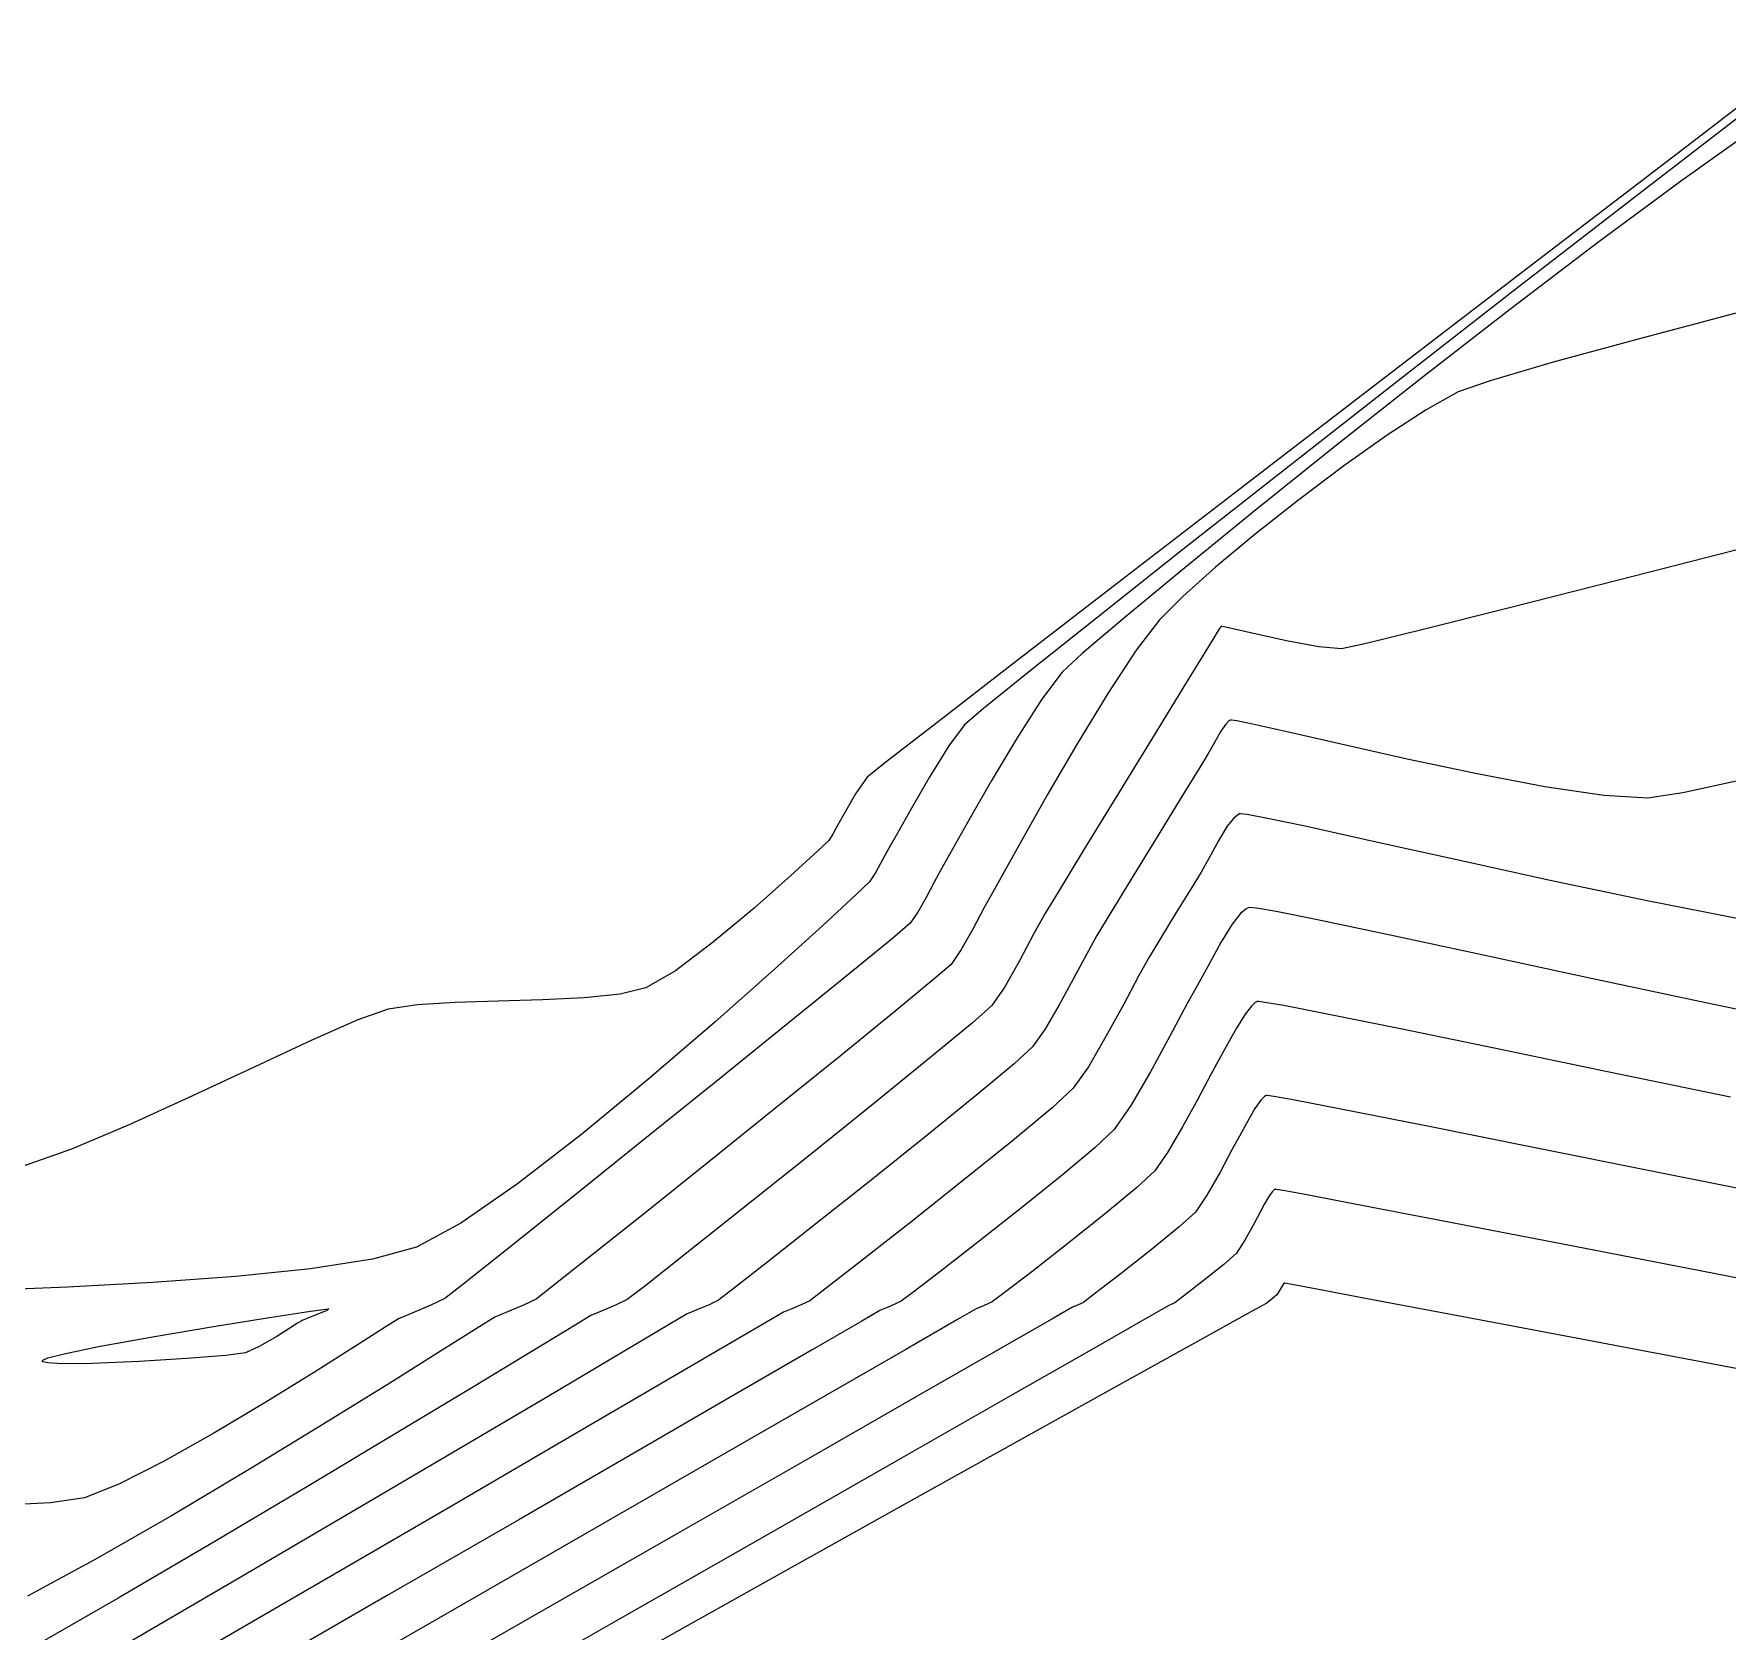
# Model space of a CAD drawing. Header units: metres. Extents: x 708868 to 711043, y 5411316 to 5413138.
# Drawn here: x 709954.29 to 709982.42, y 5411840.77 to 5411867.31 of the extents above; entities that cross this region are included whole.
import ezdxf

# ---------------------------------------------------------------- set-up
doc = ezdxf.new("R2010")
doc.units = ezdxf.units.M
for name, color, linetype in [('Rionegro 2010_Contours', 7, 'Continuous'), ('Rionegro 2014_Contours', 7, 'Continuous'), ('Rionegro 2018_Contours', 7, 'Continuous')]:
    doc.layers.add(name, color=color, linetype=linetype)

msp = doc.modelspace()

# ---------------------------------------------------------------- linework, layer by layer
at = {"layer": 'Rionegro 2010_Contours'}
for points in [[(709984.184, 5411867.312, 233), (709981.584, 5411865.32, 233), (709979.024, 5411863.357, 233), (709976.575, 5411861.478, 233), (709974.307, 5411859.734, 233), (709972.29, 5411858.182, 233), (709970.594, 5411856.875, 233), (709969.288, 5411855.866, 233), (709968.443, 5411855.21, 233), (709968.13, 5411854.961, 233), (709967.939, 5411854.683, 233), (709967.73, 5411854.325, 233), (709967.62, 5411854.128, 233), (709967.558, 5411854.016, 233), (709967.492, 5411853.907, 233), (709967.311, 5411853.736, 233), (709966.864, 5411853.326, 233), (709966.253, 5411852.786, 233), (709965.579, 5411852.223, 233), (709964.947, 5411851.745, 233), (709964.457, 5411851.459, 233), (709964.026, 5411851.354, 233), (709963.432, 5411851.293, 233), (709962.737, 5411851.26, 233), (709962.002, 5411851.24, 233), (709961.289, 5411851.218, 233), (709960.659, 5411851.179, 233), (709960.173, 5411851.106, 233), (709959.67, 5411850.926, 233), (709958.904, 5411850.588, 233), (709957.961, 5411850.149, 233), (709956.926, 5411849.664, 233), (709955.882, 5411849.19, 233), (709954.916, 5411848.782, 233), (709954.112, 5411848.497, 233)], [(709982.982, 5411866.213, 234), (709980.952, 5411864.652, 234), (709978.913, 5411863.073, 234), (709976.928, 5411861.528, 234), (709975.061, 5411860.067, 234), (709973.376, 5411858.742, 234), (709971.939, 5411857.605, 234), (709970.812, 5411856.707, 234), (709970.061, 5411856.099, 234), (709969.749, 5411855.833, 234), (709969.489, 5411855.479, 234), (709969.172, 5411854.971, 234), (709968.859, 5411854.434, 234), (709968.61, 5411853.992, 234), (709968.486, 5411853.768, 234), (709968.392, 5411853.596, 234), (709968.275, 5411853.383, 234), (709968.17, 5411853.222, 234), (709967.948, 5411853.01, 234), (709967.396, 5411852.498, 234), (709966.587, 5411851.765, 234), (709965.6, 5411850.889, 234), (709964.51, 5411849.951, 234), (709963.393, 5411849.028, 234), (709962.325, 5411848.201, 234), (709961.384, 5411847.549, 234), (709960.644, 5411847.15, 234), (709959.914, 5411846.951, 234), (709958.885, 5411846.79, 234), (709957.642, 5411846.662, 234), (709956.268, 5411846.563, 234), (709954.848, 5411846.487, 234), (709953.468, 5411846.429, 234)], [(709982.874, 5411862.752, 236), (709981.019, 5411862.261, 236), (709979.527, 5411861.854, 236), (709978.477, 5411861.548, 236), (709977.947, 5411861.363, 236), (709977.415, 5411861.066, 236), (709976.766, 5411860.643, 236), (709976.046, 5411860.132, 236), (709975.3, 5411859.571, 236), (709974.576, 5411858.997, 236), (709973.918, 5411858.448, 236), (709973.373, 5411857.962, 236), (709972.988, 5411857.577, 236), (709972.598, 5411857.069, 236), (709972.126, 5411856.349, 236), (709971.621, 5411855.517, 236), (709971.129, 5411854.671, 236), (709970.699, 5411853.912, 236), (709970.379, 5411853.338, 236), (709970.217, 5411853.049, 236), (709970.07, 5411852.783, 236), (709969.885, 5411852.437, 236), (709969.693, 5411852.097, 236), (709969.524, 5411851.85, 236), (709969.24, 5411851.602, 236), (709968.591, 5411851.066, 236), (709967.681, 5411850.325, 236), (709966.615, 5411849.465, 236), (709965.499, 5411848.568, 236), (709964.437, 5411847.718, 236), (709963.535, 5411846.999, 236), (709962.898, 5411846.495, 236), (709962.631, 5411846.289, 236), (709962.423, 5411846.189, 236), (709962.156, 5411846.079, 236), (709961.944, 5411845.986, 236), (709961.695, 5411845.831, 236), (709961.089, 5411845.449, 236), (709960.201, 5411844.891, 236), (709959.108, 5411844.213, 236), (709957.883, 5411843.466, 236), (709956.604, 5411842.704, 236), (709955.346, 5411841.981, 236), (709954.184, 5411841.35, 236)], [(709982.774, 5411858.79, 237), (709980.611, 5411858.236, 237), (709978.776, 5411857.77, 237), (709977.346, 5411857.41, 237), (709976.398, 5411857.178, 237), (709976.009, 5411857.095, 237), (709975.635, 5411857.129, 237), (709975.122, 5411857.222, 237), (709974.597, 5411857.335, 237), (709974.253, 5411857.414, 237), (709974.081, 5411857.454, 237), (709974.022, 5411857.466, 237), (709974.013, 5411857.467, 237), (709974.006, 5411857.461, 237), (709973.984, 5411857.432, 237), (709973.944, 5411857.368, 237), (709973.906, 5411857.304, 237), (709973.756, 5411857.059, 237), (709973.376, 5411856.439, 237), (709972.852, 5411855.585, 237), (709972.273, 5411854.64, 237), (709971.727, 5411853.748, 237), (709971.301, 5411853.05, 237), (709971.082, 5411852.69, 237), (709970.895, 5411852.351, 237), (709970.66, 5411851.91, 237), (709970.416, 5411851.479, 237), (709970.201, 5411851.164, 237), (709969.874, 5411850.874, 237), (709969.167, 5411850.289, 237), (709968.208, 5411849.511, 237), (709967.126, 5411848.641, 237), (709966.051, 5411847.782, 237), (709965.11, 5411847.034, 237), (709964.432, 5411846.5, 237), (709964.147, 5411846.28, 237), (709963.964, 5411846.192, 237), (709963.73, 5411846.095, 237), (709963.543, 5411846.013, 237), (709963.279, 5411845.855, 237), (709962.604, 5411845.446, 237), (709961.593, 5411844.833, 237), (709960.32, 5411844.066, 237), (709958.862, 5411843.193, 237), (709957.294, 5411842.262, 237), (709955.69, 5411841.321, 237), (709954.126, 5411840.42, 237)], [(709982.747, 5411854.935, 238), (709981.677, 5411854.703, 238), (709981.1, 5411854.614, 238), (709980.367, 5411854.658, 238), (709979.387, 5411854.802, 238), (709978.263, 5411855.015, 238), (709977.101, 5411855.261, 238), (709976.004, 5411855.507, 238), (709975.079, 5411855.72, 238), (709974.533, 5411855.843, 238), (709974.271, 5411855.896, 238), (709974.18, 5411855.909, 238), (709974.162, 5411855.908, 238), (709974.138, 5411855.894, 238), (709974.087, 5411855.843, 238), (709974.005, 5411855.724, 238), (709973.898, 5411855.534, 238), (709973.791, 5411855.342, 238), (709973.644, 5411855.103, 238), (709973.332, 5411854.596, 238), (709972.93, 5411853.942, 238), (709972.516, 5411853.264, 238), (709972.163, 5411852.686, 238), (709971.948, 5411852.33, 238), (709971.772, 5411852.015, 238), (709971.554, 5411851.604, 238), (709971.316, 5411851.166, 238), (709971.082, 5411850.768, 238), (709970.878, 5411850.479, 238), (709970.571, 5411850.199, 238), (709969.95, 5411849.681, 238), (709969.122, 5411849.009, 238), (709968.196, 5411848.266, 238), (709967.279, 5411847.537, 238), (709966.48, 5411846.906, 238), (709965.905, 5411846.456, 238), (709965.662, 5411846.271, 238), (709965.505, 5411846.195, 238), (709965.303, 5411846.112, 238), (709965.142, 5411846.041, 238), (709964.842, 5411845.864, 238), (709964.048, 5411845.394, 238), (709962.848, 5411844.683, 238), (709961.324, 5411843.782, 238), (709959.563, 5411842.745, 238), (709957.649, 5411841.623, 238), (709955.666, 5411840.468, 238)], [(709982.664, 5411852.596, 239), (709981.088, 5411852.906, 239), (709979.476, 5411853.246, 239), (709977.926, 5411853.585, 239), (709976.536, 5411853.894, 239), (709975.405, 5411854.144, 239), (709974.752, 5411854.282, 239), (709974.442, 5411854.339, 239), (709974.334, 5411854.351, 239), (709974.311, 5411854.349, 239), (709974.281, 5411854.332, 239), (709974.216, 5411854.276, 239), (709974.113, 5411854.144, 239), (709973.971, 5411853.915, 239), (709973.806, 5411853.612, 239), (709973.676, 5411853.38, 239), (709973.51, 5411853.113, 239), (709973.264, 5411852.712, 239), (709973.008, 5411852.293, 239), (709972.813, 5411851.97, 239), (709972.645, 5411851.663, 239), (709972.392, 5411851.188, 239), (709972.098, 5411850.649, 239), (709971.805, 5411850.149, 239), (709971.555, 5411849.793, 239), (709971.205, 5411849.469, 239), (709970.547, 5411848.92, 239), (709969.71, 5411848.245, 239), (709968.826, 5411847.543, 239), (709968.022, 5411846.913, 239), (709967.43, 5411846.453, 239), (709967.178, 5411846.262, 239), (709967.046, 5411846.198, 239), (709966.877, 5411846.128, 239), (709966.741, 5411846.069, 239), (709966.457, 5411845.903, 239), (709965.688, 5411845.454, 239), (709964.507, 5411844.763, 239), (709962.987, 5411843.875, 239), (709961.198, 5411842.832, 239), (709959.214, 5411841.678, 239), (709957.106, 5411840.454, 239)], [(709982.473, 5411849.645, 241), (709980.428, 5411850.066, 241), (709978.574, 5411850.45, 241), (709976.988, 5411850.777, 241), (709975.746, 5411851.029, 241), (709975.054, 5411851.164, 241), (709974.736, 5411851.219, 241), (709974.629, 5411851.233, 241), (709974.609, 5411851.232, 241), (709974.578, 5411851.215, 241), (709974.513, 5411851.157, 241), (709974.408, 5411851.024, 241), (709974.264, 5411850.792, 241), (709974.096, 5411850.485, 241), (709973.966, 5411850.25, 241), (709973.832, 5411850.008, 241), (709973.621, 5411849.611, 241), (709973.371, 5411849.152, 241), (709973.121, 5411848.725, 241), (709972.909, 5411848.421, 241), (709972.608, 5411848.14, 241), (709972.087, 5411847.708, 241), (709971.465, 5411847.212, 241), (709970.864, 5411846.743, 241), (709970.405, 5411846.391, 241), (709970.209, 5411846.243, 241), (709970.076, 5411846.182, 241), (709969.94, 5411846.124, 241), (709969.631, 5411845.947, 241), (709968.772, 5411845.452, 241), (709967.434, 5411844.681, 241), (709965.69, 5411843.677, 241), (709963.613, 5411842.482, 241), (709961.275, 5411841.138, 241), (709958.749, 5411839.686, 241)], [(709983.607, 5411847.925, 242), (709981.271, 5411848.392, 242), (709979.169, 5411848.814, 242), (709977.384, 5411849.171, 242), (709975.999, 5411849.445, 242), (709975.234, 5411849.593, 242), (709974.888, 5411849.656, 242), (709974.776, 5411849.672, 242), (709974.758, 5411849.673, 242), (709974.729, 5411849.656, 242), (709974.668, 5411849.594, 242), (709974.569, 5411849.453, 242), (709974.441, 5411849.226, 242), (709974.314, 5411848.996, 242), (709974.19, 5411848.768, 242), (709973.992, 5411848.399, 242), (709973.774, 5411848.013, 242), (709973.586, 5411847.735, 242), (709973.315, 5411847.488, 242), (709972.848, 5411847.107, 242), (709972.33, 5411846.699, 242), (709971.907, 5411846.373, 242), (709971.725, 5411846.234, 242), (709971.633, 5411846.192, 242), (709971.539, 5411846.152, 242), (709971.226, 5411845.973, 242), (709970.343, 5411845.467, 242), (709968.96, 5411844.674, 242), (709967.149, 5411843.635, 242), (709964.979, 5411842.392, 242), (709962.522, 5411840.985, 242), (709959.848, 5411839.454, 242)], [(709984.58, 5411846.249, 243), (709981.995, 5411846.75, 243), (709979.684, 5411847.199, 243), (709977.734, 5411847.577, 243), (709976.23, 5411847.868, 243), (709975.406, 5411848.025, 243), (709975.039, 5411848.093, 243), (709974.923, 5411848.112, 243), (709974.907, 5411848.114, 243), (709974.891, 5411848.105, 243), (709974.857, 5411848.071, 243), (709974.803, 5411847.993, 243), (709974.732, 5411847.869, 243), (709974.663, 5411847.742, 243), (709974.562, 5411847.555, 243), (709974.406, 5411847.269, 243), (709974.263, 5411847.05, 243), (709974.056, 5411846.865, 243), (709973.712, 5411846.589, 243), (709973.387, 5411846.337, 243), (709973.241, 5411846.225, 243), (709973.19, 5411846.202, 243), (709973.139, 5411846.18, 243), (709972.823, 5411846, 243), (709971.924, 5411845.486, 243), (709970.511, 5411844.679, 243), (709968.651, 5411843.617, 243), (709966.413, 5411842.339, 243), (709963.866, 5411840.885, 243), (709961.078, 5411839.293, 243)], [(709982.593, 5411845.129, 244), (709980.113, 5411845.598, 244), (709978.032, 5411845.992, 244), (709976.437, 5411846.294, 244), (709975.57, 5411846.458, 244), (709975.187, 5411846.53, 244), (709975.07, 5411846.552, 244), (709975.056, 5411846.555, 244), (709975.05, 5411846.548, 244), (709975.027, 5411846.513, 244), (709975.012, 5411846.488, 244), (709974.978, 5411846.429, 244), (709974.94, 5411846.364, 244), (709974.856, 5411846.294, 244), (709974.756, 5411846.216, 244), (709974.454, 5411846.048, 244), (709973.62, 5411845.585, 244), (709972.341, 5411844.876, 244), (709970.707, 5411843.967, 244), (709968.805, 5411842.908, 244), (709966.723, 5411841.746, 244), (709964.55, 5411840.529, 244)], [(709958.745, 5411845.93, 234), (709958.727, 5411845.92, 234), (709958.669, 5411845.886, 234), (709958.542, 5411845.805, 234), (709958.323, 5411845.668, 234), (709958.032, 5411845.498, 234), (709957.804, 5411845.394, 234), (709957.477, 5411845.352, 234), (709956.832, 5411845.3, 234), (709956.037, 5411845.251, 234), (709955.259, 5411845.219, 234), (709954.762, 5411845.215, 234), (709954.519, 5411845.229, 234), (709954.438, 5411845.248, 234), (709954.427, 5411845.261, 234), (709954.437, 5411845.274, 234), (709954.522, 5411845.31, 234), (709954.792, 5411845.38, 234), (709955.363, 5411845.498, 234), (709956.292, 5411845.668, 234), (709957.306, 5411845.84, 234), (709958.238, 5411845.99, 234), (709958.813, 5411846.078, 234), (709959.087, 5411846.116, 234), (709959.176, 5411846.126, 234), (709959.188, 5411846.126, 234), (709959.185, 5411846.12, 234), (709959.154, 5411846.101, 234), (709959.063, 5411846.06, 234), (709958.904, 5411845.997, 234), (709958.745, 5411845.93, 234)]]:
    msp.add_polyline3d(points, dxfattribs=at)
at = {"layer": 'Rionegro 2014_Contours'}
for points in [[(709984.184, 5411867.312, 233), (709981.584, 5411865.32, 233), (709979.024, 5411863.357, 233), (709976.575, 5411861.478, 233), (709974.307, 5411859.734, 233), (709972.29, 5411858.182, 233), (709970.594, 5411856.875, 233), (709969.288, 5411855.866, 233), (709968.443, 5411855.21, 233), (709968.13, 5411854.961, 233), (709967.939, 5411854.683, 233), (709967.73, 5411854.325, 233), (709967.62, 5411854.128, 233), (709967.558, 5411854.016, 233), (709967.492, 5411853.907, 233), (709967.311, 5411853.736, 233), (709966.864, 5411853.326, 233), (709966.253, 5411852.786, 233), (709965.579, 5411852.223, 233), (709964.947, 5411851.745, 233), (709964.457, 5411851.459, 233), (709964.026, 5411851.354, 233), (709963.432, 5411851.293, 233), (709962.737, 5411851.26, 233), (709962.002, 5411851.24, 233), (709961.289, 5411851.218, 233), (709960.659, 5411851.179, 233), (709960.173, 5411851.106, 233), (709959.67, 5411850.926, 233), (709958.904, 5411850.588, 233), (709957.961, 5411850.149, 233), (709956.926, 5411849.664, 233), (709955.882, 5411849.19, 233), (709954.916, 5411848.782, 233), (709954.112, 5411848.497, 233)], [(709982.982, 5411866.213, 234), (709980.952, 5411864.652, 234), (709978.913, 5411863.073, 234), (709976.928, 5411861.528, 234), (709975.061, 5411860.067, 234), (709973.376, 5411858.742, 234), (709971.939, 5411857.605, 234), (709970.812, 5411856.707, 234), (709970.061, 5411856.099, 234), (709969.749, 5411855.833, 234), (709969.489, 5411855.479, 234), (709969.172, 5411854.971, 234), (709968.859, 5411854.434, 234), (709968.61, 5411853.992, 234), (709968.486, 5411853.768, 234), (709968.392, 5411853.596, 234), (709968.275, 5411853.383, 234), (709968.17, 5411853.222, 234), (709967.948, 5411853.01, 234), (709967.396, 5411852.498, 234), (709966.587, 5411851.765, 234), (709965.6, 5411850.889, 234), (709964.51, 5411849.951, 234), (709963.393, 5411849.028, 234), (709962.325, 5411848.201, 234), (709961.384, 5411847.549, 234), (709960.644, 5411847.15, 234), (709959.914, 5411846.951, 234), (709958.885, 5411846.79, 234), (709957.642, 5411846.662, 234), (709956.268, 5411846.563, 234), (709954.848, 5411846.487, 234), (709953.468, 5411846.429, 234)], [(709982.87, 5411865.733, 235), (709981.639, 5411864.857, 235), (709980.263, 5411863.838, 235), (709978.803, 5411862.726, 235), (709977.319, 5411861.573, 235), (709975.874, 5411860.432, 235), (709974.528, 5411859.353, 235), (709973.344, 5411858.39, 235), (709972.381, 5411857.593, 235), (709971.702, 5411857.014, 235), (709971.368, 5411856.705, 235), (709971.031, 5411856.257, 235), (709970.62, 5411855.615, 235), (709970.191, 5411854.894, 235), (709969.799, 5411854.21, 235), (709969.501, 5411853.676, 235), (709969.351, 5411853.409, 235), (709969.244, 5411853.215, 235), (709969.11, 5411852.963, 235), (709968.97, 5411852.716, 235), (709968.847, 5411852.536, 235), (709968.549, 5411852.281, 235), (709967.831, 5411851.692, 235), (709966.814, 5411850.866, 235), (709965.616, 5411849.898, 235), (709964.357, 5411848.884, 235), (709963.158, 5411847.921, 235), (709962.138, 5411847.105, 235), (709961.417, 5411846.532, 235), (709961.115, 5411846.299, 235), (709960.882, 5411846.186, 235), (709960.583, 5411846.062, 235), (709960.344, 5411845.958, 235), (709960.123, 5411845.821, 235), (709959.634, 5411845.508, 235), (709958.949, 5411845.075, 235), (709958.14, 5411844.574, 235), (709957.281, 5411844.061, 235), (709956.444, 5411843.589, 235), (709955.702, 5411843.212, 235), (709955.128, 5411842.986, 235), (709954.564, 5411842.902, 235), (709953.669, 5411842.856, 235)], [(709982.874, 5411862.752, 236), (709981.019, 5411862.261, 236), (709979.527, 5411861.854, 236), (709978.477, 5411861.548, 236), (709977.947, 5411861.363, 236), (709977.415, 5411861.066, 236), (709976.766, 5411860.643, 236), (709976.046, 5411860.132, 236), (709975.3, 5411859.571, 236), (709974.576, 5411858.997, 236), (709973.918, 5411858.448, 236), (709973.373, 5411857.962, 236), (709972.988, 5411857.577, 236), (709972.598, 5411857.069, 236), (709972.126, 5411856.349, 236), (709971.621, 5411855.517, 236), (709971.129, 5411854.671, 236), (709970.699, 5411853.912, 236), (709970.379, 5411853.338, 236), (709970.217, 5411853.049, 236), (709970.07, 5411852.783, 236), (709969.885, 5411852.437, 236), (709969.693, 5411852.097, 236), (709969.524, 5411851.85, 236), (709969.24, 5411851.602, 236), (709968.591, 5411851.066, 236), (709967.681, 5411850.325, 236), (709966.615, 5411849.465, 236), (709965.499, 5411848.568, 236), (709964.437, 5411847.718, 236), (709963.535, 5411846.999, 236), (709962.898, 5411846.495, 236), (709962.631, 5411846.289, 236), (709962.423, 5411846.189, 236), (709962.156, 5411846.079, 236), (709961.944, 5411845.986, 236), (709961.695, 5411845.831, 236), (709961.089, 5411845.449, 236), (709960.201, 5411844.891, 236), (709959.108, 5411844.213, 236), (709957.883, 5411843.466, 236), (709956.604, 5411842.704, 236), (709955.346, 5411841.981, 236), (709954.184, 5411841.35, 236)], [(709982.774, 5411858.79, 237), (709980.611, 5411858.236, 237), (709978.776, 5411857.77, 237), (709977.346, 5411857.41, 237), (709976.398, 5411857.178, 237), (709976.009, 5411857.095, 237), (709975.635, 5411857.129, 237), (709975.122, 5411857.222, 237), (709974.597, 5411857.335, 237), (709974.253, 5411857.414, 237), (709974.081, 5411857.454, 237), (709974.022, 5411857.466, 237), (709974.013, 5411857.467, 237), (709974.006, 5411857.461, 237), (709973.984, 5411857.432, 237), (709973.944, 5411857.368, 237), (709973.906, 5411857.304, 237), (709973.756, 5411857.059, 237), (709973.376, 5411856.439, 237), (709972.852, 5411855.585, 237), (709972.273, 5411854.64, 237), (709971.727, 5411853.748, 237), (709971.301, 5411853.05, 237), (709971.082, 5411852.69, 237), (709970.895, 5411852.351, 237), (709970.66, 5411851.91, 237), (709970.416, 5411851.479, 237), (709970.201, 5411851.164, 237), (709969.874, 5411850.874, 237), (709969.167, 5411850.289, 237), (709968.208, 5411849.511, 237), (709967.126, 5411848.641, 237), (709966.051, 5411847.782, 237), (709965.11, 5411847.034, 237), (709964.432, 5411846.5, 237), (709964.147, 5411846.28, 237), (709963.964, 5411846.192, 237), (709963.73, 5411846.095, 237), (709963.543, 5411846.013, 237), (709963.279, 5411845.855, 237), (709962.604, 5411845.446, 237), (709961.593, 5411844.833, 237), (709960.32, 5411844.066, 237), (709958.862, 5411843.193, 237), (709957.294, 5411842.262, 237), (709955.69, 5411841.321, 237), (709954.126, 5411840.42, 237)], [(709982.747, 5411854.935, 238), (709981.677, 5411854.703, 238), (709981.1, 5411854.614, 238), (709980.367, 5411854.658, 238), (709979.387, 5411854.802, 238), (709978.263, 5411855.015, 238), (709977.101, 5411855.261, 238), (709976.004, 5411855.507, 238), (709975.079, 5411855.72, 238), (709974.533, 5411855.843, 238), (709974.271, 5411855.896, 238), (709974.18, 5411855.909, 238), (709974.162, 5411855.908, 238), (709974.138, 5411855.894, 238), (709974.087, 5411855.843, 238), (709974.005, 5411855.724, 238), (709973.898, 5411855.534, 238), (709973.791, 5411855.342, 238), (709973.644, 5411855.103, 238), (709973.332, 5411854.596, 238), (709972.93, 5411853.942, 238), (709972.516, 5411853.264, 238), (709972.163, 5411852.686, 238), (709971.948, 5411852.33, 238), (709971.772, 5411852.015, 238), (709971.554, 5411851.604, 238), (709971.316, 5411851.166, 238), (709971.082, 5411850.768, 238), (709970.878, 5411850.479, 238), (709970.571, 5411850.199, 238), (709969.95, 5411849.681, 238), (709969.122, 5411849.009, 238), (709968.196, 5411848.266, 238), (709967.279, 5411847.537, 238), (709966.48, 5411846.906, 238), (709965.905, 5411846.456, 238), (709965.662, 5411846.271, 238), (709965.505, 5411846.195, 238), (709965.303, 5411846.112, 238), (709965.142, 5411846.041, 238), (709964.842, 5411845.864, 238), (709964.048, 5411845.394, 238), (709962.848, 5411844.683, 238), (709961.324, 5411843.782, 238), (709959.563, 5411842.745, 238), (709957.649, 5411841.623, 238), (709955.666, 5411840.468, 238)], [(709982.664, 5411852.596, 239), (709981.088, 5411852.906, 239), (709979.476, 5411853.246, 239), (709977.926, 5411853.585, 239), (709976.536, 5411853.894, 239), (709975.405, 5411854.144, 239), (709974.752, 5411854.282, 239), (709974.442, 5411854.339, 239), (709974.334, 5411854.351, 239), (709974.311, 5411854.349, 239), (709974.281, 5411854.332, 239), (709974.216, 5411854.276, 239), (709974.113, 5411854.144, 239), (709973.971, 5411853.915, 239), (709973.806, 5411853.612, 239), (709973.676, 5411853.38, 239), (709973.51, 5411853.113, 239), (709973.264, 5411852.712, 239), (709973.008, 5411852.293, 239), (709972.813, 5411851.97, 239), (709972.645, 5411851.663, 239), (709972.392, 5411851.188, 239), (709972.098, 5411850.649, 239), (709971.805, 5411850.149, 239), (709971.555, 5411849.793, 239), (709971.205, 5411849.469, 239), (709970.547, 5411848.92, 239), (709969.71, 5411848.245, 239), (709968.826, 5411847.543, 239), (709968.022, 5411846.913, 239), (709967.43, 5411846.453, 239), (709967.178, 5411846.262, 239), (709967.046, 5411846.198, 239), (709966.877, 5411846.128, 239), (709966.741, 5411846.069, 239), (709966.457, 5411845.903, 239), (709965.688, 5411845.454, 239), (709964.507, 5411844.763, 239), (709962.987, 5411843.875, 239), (709961.198, 5411842.832, 239), (709959.214, 5411841.678, 239), (709957.106, 5411840.454, 239)], [(709983.888, 5411850.83, 240), (709981.959, 5411851.231, 240), (709980.081, 5411851.631, 240), (709978.339, 5411852.007, 240), (709976.82, 5411852.335, 240), (709975.61, 5411852.591, 240), (709974.922, 5411852.727, 240), (709974.598, 5411852.782, 240), (709974.484, 5411852.793, 240), (709974.46, 5411852.79, 240), (709974.42, 5411852.768, 240), (709974.334, 5411852.693, 240), (709974.196, 5411852.518, 240), (709974.007, 5411852.214, 240), (709973.787, 5411851.812, 240), (709973.617, 5411851.504, 240), (709973.442, 5411851.187, 240), (709973.165, 5411850.667, 240), (709972.837, 5411850.065, 240), (709972.509, 5411849.505, 240), (709972.232, 5411849.107, 240), (709971.916, 5411848.807, 240), (709971.371, 5411848.348, 240), (709970.697, 5411847.805, 240), (709969.993, 5411847.25, 240), (709969.358, 5411846.757, 240), (709968.892, 5411846.4, 240), (709968.694, 5411846.253, 240), (709968.519, 5411846.172, 240), (709968.341, 5411846.097, 240), (709968.041, 5411845.923, 240), (709967.218, 5411845.446, 240), (709965.945, 5411844.709, 240), (709964.296, 5411843.753, 240), (709962.343, 5411842.623, 240), (709960.16, 5411841.361, 240), (709957.819, 5411840.011, 240)], [(709982.473, 5411849.645, 241), (709980.428, 5411850.066, 241), (709978.574, 5411850.45, 241), (709976.988, 5411850.777, 241), (709975.746, 5411851.029, 241), (709975.054, 5411851.164, 241), (709974.736, 5411851.219, 241), (709974.629, 5411851.233, 241), (709974.609, 5411851.232, 241), (709974.578, 5411851.215, 241), (709974.513, 5411851.157, 241), (709974.408, 5411851.024, 241), (709974.264, 5411850.792, 241), (709974.096, 5411850.485, 241), (709973.966, 5411850.25, 241), (709973.832, 5411850.008, 241), (709973.621, 5411849.611, 241), (709973.371, 5411849.152, 241), (709973.121, 5411848.725, 241), (709972.909, 5411848.421, 241), (709972.608, 5411848.14, 241), (709972.087, 5411847.708, 241), (709971.465, 5411847.212, 241), (709970.864, 5411846.743, 241), (709970.405, 5411846.391, 241), (709970.209, 5411846.243, 241), (709970.076, 5411846.182, 241), (709969.94, 5411846.124, 241), (709969.631, 5411845.947, 241), (709968.772, 5411845.452, 241), (709967.434, 5411844.681, 241), (709965.69, 5411843.677, 241), (709963.613, 5411842.482, 241), (709961.275, 5411841.138, 241), (709958.749, 5411839.686, 241)], [(709983.607, 5411847.925, 242), (709981.271, 5411848.392, 242), (709979.169, 5411848.814, 242), (709977.384, 5411849.171, 242), (709975.999, 5411849.445, 242), (709975.234, 5411849.593, 242), (709974.888, 5411849.656, 242), (709974.776, 5411849.672, 242), (709974.758, 5411849.673, 242), (709974.729, 5411849.656, 242), (709974.668, 5411849.594, 242), (709974.569, 5411849.453, 242), (709974.441, 5411849.226, 242), (709974.314, 5411848.996, 242), (709974.19, 5411848.768, 242), (709973.992, 5411848.399, 242), (709973.774, 5411848.013, 242), (709973.586, 5411847.735, 242), (709973.315, 5411847.488, 242), (709972.848, 5411847.107, 242), (709972.33, 5411846.699, 242), (709971.907, 5411846.373, 242), (709971.725, 5411846.234, 242), (709971.633, 5411846.192, 242), (709971.539, 5411846.152, 242), (709971.226, 5411845.973, 242), (709970.343, 5411845.467, 242), (709968.96, 5411844.674, 242), (709967.149, 5411843.635, 242), (709964.979, 5411842.392, 242), (709962.522, 5411840.985, 242), (709959.848, 5411839.454, 242)], [(709984.58, 5411846.249, 243), (709981.995, 5411846.75, 243), (709979.684, 5411847.199, 243), (709977.734, 5411847.577, 243), (709976.23, 5411847.868, 243), (709975.406, 5411848.025, 243), (709975.039, 5411848.093, 243), (709974.923, 5411848.112, 243), (709974.907, 5411848.114, 243), (709974.891, 5411848.105, 243), (709974.857, 5411848.071, 243), (709974.803, 5411847.993, 243), (709974.732, 5411847.869, 243), (709974.663, 5411847.742, 243), (709974.562, 5411847.555, 243), (709974.406, 5411847.269, 243), (709974.263, 5411847.05, 243), (709974.056, 5411846.865, 243), (709973.712, 5411846.589, 243), (709973.387, 5411846.337, 243), (709973.241, 5411846.225, 243), (709973.19, 5411846.202, 243), (709973.139, 5411846.18, 243), (709972.823, 5411846, 243), (709971.924, 5411845.486, 243), (709970.511, 5411844.679, 243), (709968.651, 5411843.617, 243), (709966.413, 5411842.339, 243), (709963.866, 5411840.885, 243), (709961.078, 5411839.293, 243)], [(709982.593, 5411845.129, 244), (709980.113, 5411845.598, 244), (709978.032, 5411845.992, 244), (709976.437, 5411846.294, 244), (709975.57, 5411846.458, 244), (709975.187, 5411846.53, 244), (709975.07, 5411846.552, 244), (709975.056, 5411846.555, 244), (709975.05, 5411846.548, 244), (709975.027, 5411846.513, 244), (709975.012, 5411846.488, 244), (709974.978, 5411846.429, 244), (709974.94, 5411846.364, 244), (709974.856, 5411846.294, 244), (709974.756, 5411846.216, 244), (709974.454, 5411846.048, 244), (709973.62, 5411845.585, 244), (709972.341, 5411844.876, 244), (709970.707, 5411843.967, 244), (709968.805, 5411842.908, 244), (709966.723, 5411841.746, 244), (709964.55, 5411840.529, 244)], [(709958.745, 5411845.93, 234), (709958.727, 5411845.92, 234), (709958.669, 5411845.886, 234), (709958.542, 5411845.805, 234), (709958.323, 5411845.668, 234), (709958.032, 5411845.498, 234), (709957.804, 5411845.394, 234), (709957.477, 5411845.352, 234), (709956.832, 5411845.3, 234), (709956.037, 5411845.251, 234), (709955.259, 5411845.219, 234), (709954.762, 5411845.215, 234), (709954.519, 5411845.229, 234), (709954.438, 5411845.248, 234), (709954.427, 5411845.261, 234), (709954.437, 5411845.274, 234), (709954.522, 5411845.31, 234), (709954.792, 5411845.38, 234), (709955.363, 5411845.498, 234), (709956.292, 5411845.668, 234), (709957.306, 5411845.84, 234), (709958.238, 5411845.99, 234), (709958.813, 5411846.078, 234), (709959.087, 5411846.116, 234), (709959.176, 5411846.126, 234), (709959.188, 5411846.126, 234), (709959.185, 5411846.12, 234), (709959.154, 5411846.101, 234), (709959.063, 5411846.06, 234), (709958.904, 5411845.997, 234), (709958.745, 5411845.93, 234)]]:
    msp.add_polyline3d(points, dxfattribs=at)
at = {"layer": 'Rionegro 2018_Contours'}
for points in [[(709984.184, 5411867.312, 233), (709981.584, 5411865.32, 233), (709979.024, 5411863.357, 233), (709976.575, 5411861.478, 233), (709974.307, 5411859.734, 233), (709972.29, 5411858.182, 233), (709970.594, 5411856.875, 233), (709969.288, 5411855.866, 233), (709968.443, 5411855.21, 233), (709968.13, 5411854.961, 233), (709967.939, 5411854.683, 233), (709967.73, 5411854.325, 233), (709967.62, 5411854.128, 233), (709967.558, 5411854.016, 233), (709967.492, 5411853.907, 233), (709967.311, 5411853.736, 233), (709966.864, 5411853.326, 233), (709966.253, 5411852.786, 233), (709965.579, 5411852.223, 233), (709964.947, 5411851.745, 233), (709964.457, 5411851.459, 233), (709964.026, 5411851.354, 233), (709963.432, 5411851.293, 233), (709962.737, 5411851.26, 233), (709962.002, 5411851.24, 233), (709961.289, 5411851.218, 233), (709960.659, 5411851.179, 233), (709960.173, 5411851.106, 233), (709959.67, 5411850.926, 233), (709958.904, 5411850.588, 233), (709957.961, 5411850.149, 233), (709956.926, 5411849.664, 233), (709955.882, 5411849.19, 233), (709954.916, 5411848.782, 233), (709954.112, 5411848.497, 233)], [(709982.982, 5411866.213, 234), (709980.952, 5411864.652, 234), (709978.913, 5411863.073, 234), (709976.928, 5411861.528, 234), (709975.061, 5411860.067, 234), (709973.376, 5411858.742, 234), (709971.939, 5411857.605, 234), (709970.812, 5411856.707, 234), (709970.061, 5411856.099, 234), (709969.749, 5411855.833, 234), (709969.489, 5411855.479, 234), (709969.172, 5411854.971, 234), (709968.859, 5411854.434, 234), (709968.61, 5411853.992, 234), (709968.486, 5411853.768, 234), (709968.392, 5411853.596, 234), (709968.275, 5411853.383, 234), (709968.17, 5411853.222, 234), (709967.948, 5411853.01, 234), (709967.396, 5411852.498, 234), (709966.587, 5411851.765, 234), (709965.6, 5411850.889, 234), (709964.51, 5411849.951, 234), (709963.393, 5411849.028, 234), (709962.325, 5411848.201, 234), (709961.384, 5411847.549, 234), (709960.644, 5411847.15, 234), (709959.914, 5411846.951, 234), (709958.885, 5411846.79, 234), (709957.642, 5411846.662, 234), (709956.268, 5411846.563, 234), (709954.848, 5411846.487, 234), (709953.468, 5411846.429, 234)], [(709982.87, 5411865.733, 235), (709981.639, 5411864.857, 235), (709980.263, 5411863.838, 235), (709978.803, 5411862.726, 235), (709977.319, 5411861.573, 235), (709975.874, 5411860.432, 235), (709974.528, 5411859.353, 235), (709973.344, 5411858.39, 235), (709972.381, 5411857.593, 235), (709971.702, 5411857.014, 235), (709971.368, 5411856.705, 235), (709971.031, 5411856.257, 235), (709970.62, 5411855.615, 235), (709970.191, 5411854.894, 235), (709969.799, 5411854.21, 235), (709969.501, 5411853.676, 235), (709969.351, 5411853.409, 235), (709969.244, 5411853.215, 235), (709969.11, 5411852.963, 235), (709968.97, 5411852.716, 235), (709968.847, 5411852.536, 235), (709968.549, 5411852.281, 235), (709967.831, 5411851.692, 235), (709966.814, 5411850.866, 235), (709965.616, 5411849.898, 235), (709964.357, 5411848.884, 235), (709963.158, 5411847.921, 235), (709962.138, 5411847.105, 235), (709961.417, 5411846.532, 235), (709961.115, 5411846.299, 235), (709960.882, 5411846.186, 235), (709960.583, 5411846.062, 235), (709960.344, 5411845.958, 235), (709960.123, 5411845.821, 235), (709959.634, 5411845.508, 235), (709958.949, 5411845.075, 235), (709958.14, 5411844.574, 235), (709957.281, 5411844.061, 235), (709956.444, 5411843.589, 235), (709955.702, 5411843.212, 235), (709955.128, 5411842.986, 235), (709954.564, 5411842.902, 235), (709953.669, 5411842.856, 235)], [(709982.874, 5411862.752, 236), (709981.019, 5411862.261, 236), (709979.527, 5411861.854, 236), (709978.477, 5411861.548, 236), (709977.947, 5411861.363, 236), (709977.415, 5411861.066, 236), (709976.766, 5411860.643, 236), (709976.046, 5411860.132, 236), (709975.3, 5411859.571, 236), (709974.576, 5411858.997, 236), (709973.918, 5411858.448, 236), (709973.373, 5411857.962, 236), (709972.988, 5411857.577, 236), (709972.598, 5411857.069, 236), (709972.126, 5411856.349, 236), (709971.621, 5411855.517, 236), (709971.129, 5411854.671, 236), (709970.699, 5411853.912, 236), (709970.379, 5411853.338, 236), (709970.217, 5411853.049, 236), (709970.07, 5411852.783, 236), (709969.885, 5411852.437, 236), (709969.693, 5411852.097, 236), (709969.524, 5411851.85, 236), (709969.24, 5411851.602, 236), (709968.591, 5411851.066, 236), (709967.681, 5411850.325, 236), (709966.615, 5411849.465, 236), (709965.499, 5411848.568, 236), (709964.437, 5411847.718, 236), (709963.535, 5411846.999, 236), (709962.898, 5411846.495, 236), (709962.631, 5411846.289, 236), (709962.423, 5411846.189, 236), (709962.156, 5411846.079, 236), (709961.944, 5411845.986, 236), (709961.695, 5411845.831, 236), (709961.089, 5411845.449, 236), (709960.201, 5411844.891, 236), (709959.108, 5411844.213, 236), (709957.883, 5411843.466, 236), (709956.604, 5411842.704, 236), (709955.346, 5411841.981, 236), (709954.184, 5411841.35, 236)], [(709982.774, 5411858.79, 237), (709980.611, 5411858.236, 237), (709978.776, 5411857.77, 237), (709977.346, 5411857.41, 237), (709976.398, 5411857.178, 237), (709976.009, 5411857.095, 237), (709975.635, 5411857.129, 237), (709975.122, 5411857.222, 237), (709974.597, 5411857.335, 237), (709974.253, 5411857.414, 237), (709974.081, 5411857.454, 237), (709974.022, 5411857.466, 237), (709974.013, 5411857.467, 237), (709974.006, 5411857.461, 237), (709973.984, 5411857.432, 237), (709973.944, 5411857.368, 237), (709973.906, 5411857.304, 237), (709973.756, 5411857.059, 237), (709973.376, 5411856.439, 237), (709972.852, 5411855.585, 237), (709972.273, 5411854.64, 237), (709971.727, 5411853.748, 237), (709971.301, 5411853.05, 237), (709971.082, 5411852.69, 237), (709970.895, 5411852.351, 237), (709970.66, 5411851.91, 237), (709970.416, 5411851.479, 237), (709970.201, 5411851.164, 237), (709969.874, 5411850.874, 237), (709969.167, 5411850.289, 237), (709968.208, 5411849.511, 237), (709967.126, 5411848.641, 237), (709966.051, 5411847.782, 237), (709965.11, 5411847.034, 237), (709964.432, 5411846.5, 237), (709964.147, 5411846.28, 237), (709963.964, 5411846.192, 237), (709963.73, 5411846.095, 237), (709963.543, 5411846.013, 237), (709963.279, 5411845.855, 237), (709962.604, 5411845.446, 237), (709961.593, 5411844.833, 237), (709960.32, 5411844.066, 237), (709958.862, 5411843.193, 237), (709957.294, 5411842.262, 237), (709955.69, 5411841.321, 237), (709954.126, 5411840.42, 237)], [(709982.747, 5411854.935, 238), (709981.677, 5411854.703, 238), (709981.1, 5411854.614, 238), (709980.367, 5411854.658, 238), (709979.387, 5411854.802, 238), (709978.263, 5411855.015, 238), (709977.101, 5411855.261, 238), (709976.004, 5411855.507, 238), (709975.079, 5411855.72, 238), (709974.533, 5411855.843, 238), (709974.271, 5411855.896, 238), (709974.18, 5411855.909, 238), (709974.162, 5411855.908, 238), (709974.138, 5411855.894, 238), (709974.087, 5411855.843, 238), (709974.005, 5411855.724, 238), (709973.898, 5411855.534, 238), (709973.791, 5411855.342, 238), (709973.644, 5411855.103, 238), (709973.332, 5411854.596, 238), (709972.93, 5411853.942, 238), (709972.516, 5411853.264, 238), (709972.163, 5411852.686, 238), (709971.948, 5411852.33, 238), (709971.772, 5411852.015, 238), (709971.554, 5411851.604, 238), (709971.316, 5411851.166, 238), (709971.082, 5411850.768, 238), (709970.878, 5411850.479, 238), (709970.571, 5411850.199, 238), (709969.95, 5411849.681, 238), (709969.122, 5411849.009, 238), (709968.196, 5411848.266, 238), (709967.279, 5411847.537, 238), (709966.48, 5411846.906, 238), (709965.905, 5411846.456, 238), (709965.662, 5411846.271, 238), (709965.505, 5411846.195, 238), (709965.303, 5411846.112, 238), (709965.142, 5411846.041, 238), (709964.842, 5411845.864, 238), (709964.048, 5411845.394, 238), (709962.848, 5411844.683, 238), (709961.324, 5411843.782, 238), (709959.563, 5411842.745, 238), (709957.649, 5411841.623, 238), (709955.666, 5411840.468, 238)], [(709982.664, 5411852.596, 239), (709981.088, 5411852.906, 239), (709979.476, 5411853.246, 239), (709977.926, 5411853.585, 239), (709976.536, 5411853.894, 239), (709975.405, 5411854.144, 239), (709974.752, 5411854.282, 239), (709974.442, 5411854.339, 239), (709974.334, 5411854.351, 239), (709974.311, 5411854.349, 239), (709974.281, 5411854.332, 239), (709974.216, 5411854.276, 239), (709974.113, 5411854.144, 239), (709973.971, 5411853.915, 239), (709973.806, 5411853.612, 239), (709973.676, 5411853.38, 239), (709973.51, 5411853.113, 239), (709973.264, 5411852.712, 239), (709973.008, 5411852.293, 239), (709972.813, 5411851.97, 239), (709972.645, 5411851.663, 239), (709972.392, 5411851.188, 239), (709972.098, 5411850.649, 239), (709971.805, 5411850.149, 239), (709971.555, 5411849.793, 239), (709971.205, 5411849.469, 239), (709970.547, 5411848.92, 239), (709969.71, 5411848.245, 239), (709968.826, 5411847.543, 239), (709968.022, 5411846.913, 239), (709967.43, 5411846.453, 239), (709967.178, 5411846.262, 239), (709967.046, 5411846.198, 239), (709966.877, 5411846.128, 239), (709966.741, 5411846.069, 239), (709966.457, 5411845.903, 239), (709965.688, 5411845.454, 239), (709964.507, 5411844.763, 239), (709962.987, 5411843.875, 239), (709961.198, 5411842.832, 239), (709959.214, 5411841.678, 239), (709957.106, 5411840.454, 239)], [(709983.888, 5411850.83, 240), (709981.959, 5411851.231, 240), (709980.081, 5411851.631, 240), (709978.339, 5411852.007, 240), (709976.82, 5411852.335, 240), (709975.61, 5411852.591, 240), (709974.922, 5411852.727, 240), (709974.598, 5411852.782, 240), (709974.484, 5411852.793, 240), (709974.46, 5411852.79, 240), (709974.42, 5411852.768, 240), (709974.334, 5411852.693, 240), (709974.196, 5411852.518, 240), (709974.007, 5411852.214, 240), (709973.787, 5411851.812, 240), (709973.617, 5411851.504, 240), (709973.442, 5411851.187, 240), (709973.165, 5411850.667, 240), (709972.837, 5411850.065, 240), (709972.509, 5411849.505, 240), (709972.232, 5411849.107, 240), (709971.916, 5411848.807, 240), (709971.371, 5411848.348, 240), (709970.697, 5411847.805, 240), (709969.993, 5411847.25, 240), (709969.358, 5411846.757, 240), (709968.892, 5411846.4, 240), (709968.694, 5411846.253, 240), (709968.519, 5411846.172, 240), (709968.341, 5411846.097, 240), (709968.041, 5411845.923, 240), (709967.218, 5411845.446, 240), (709965.945, 5411844.709, 240), (709964.296, 5411843.753, 240), (709962.343, 5411842.623, 240), (709960.16, 5411841.361, 240), (709957.819, 5411840.011, 240)], [(709982.473, 5411849.645, 241), (709980.428, 5411850.066, 241), (709978.574, 5411850.45, 241), (709976.988, 5411850.777, 241), (709975.746, 5411851.029, 241), (709975.054, 5411851.164, 241), (709974.736, 5411851.219, 241), (709974.629, 5411851.233, 241), (709974.609, 5411851.232, 241), (709974.578, 5411851.215, 241), (709974.513, 5411851.157, 241), (709974.408, 5411851.024, 241), (709974.264, 5411850.792, 241), (709974.096, 5411850.485, 241), (709973.966, 5411850.25, 241), (709973.832, 5411850.008, 241), (709973.621, 5411849.611, 241), (709973.371, 5411849.152, 241), (709973.121, 5411848.725, 241), (709972.909, 5411848.421, 241), (709972.608, 5411848.14, 241), (709972.087, 5411847.708, 241), (709971.465, 5411847.212, 241), (709970.864, 5411846.743, 241), (709970.405, 5411846.391, 241), (709970.209, 5411846.243, 241), (709970.076, 5411846.182, 241), (709969.94, 5411846.124, 241), (709969.631, 5411845.947, 241), (709968.772, 5411845.452, 241), (709967.434, 5411844.681, 241), (709965.69, 5411843.677, 241), (709963.613, 5411842.482, 241), (709961.275, 5411841.138, 241), (709958.749, 5411839.686, 241)], [(709983.607, 5411847.925, 242), (709981.271, 5411848.392, 242), (709979.169, 5411848.814, 242), (709977.384, 5411849.171, 242), (709975.999, 5411849.445, 242), (709975.234, 5411849.593, 242), (709974.888, 5411849.656, 242), (709974.776, 5411849.672, 242), (709974.758, 5411849.673, 242), (709974.729, 5411849.656, 242), (709974.668, 5411849.594, 242), (709974.569, 5411849.453, 242), (709974.441, 5411849.226, 242), (709974.314, 5411848.996, 242), (709974.19, 5411848.768, 242), (709973.992, 5411848.399, 242), (709973.774, 5411848.013, 242), (709973.586, 5411847.735, 242), (709973.315, 5411847.488, 242), (709972.848, 5411847.107, 242), (709972.33, 5411846.699, 242), (709971.907, 5411846.373, 242), (709971.725, 5411846.234, 242), (709971.633, 5411846.192, 242), (709971.539, 5411846.152, 242), (709971.226, 5411845.973, 242), (709970.343, 5411845.467, 242), (709968.96, 5411844.674, 242), (709967.149, 5411843.635, 242), (709964.979, 5411842.392, 242), (709962.522, 5411840.985, 242), (709959.848, 5411839.454, 242)], [(709984.58, 5411846.249, 243), (709981.995, 5411846.75, 243), (709979.684, 5411847.199, 243), (709977.734, 5411847.577, 243), (709976.23, 5411847.868, 243), (709975.406, 5411848.025, 243), (709975.039, 5411848.093, 243), (709974.923, 5411848.112, 243), (709974.907, 5411848.114, 243), (709974.891, 5411848.105, 243), (709974.857, 5411848.071, 243), (709974.803, 5411847.993, 243), (709974.732, 5411847.869, 243), (709974.663, 5411847.742, 243), (709974.562, 5411847.555, 243), (709974.406, 5411847.269, 243), (709974.263, 5411847.05, 243), (709974.056, 5411846.865, 243), (709973.712, 5411846.589, 243), (709973.387, 5411846.337, 243), (709973.241, 5411846.225, 243), (709973.19, 5411846.202, 243), (709973.139, 5411846.18, 243), (709972.823, 5411846, 243), (709971.924, 5411845.486, 243), (709970.511, 5411844.679, 243), (709968.651, 5411843.617, 243), (709966.413, 5411842.339, 243), (709963.866, 5411840.885, 243), (709961.078, 5411839.293, 243)], [(709982.593, 5411845.129, 244), (709980.113, 5411845.598, 244), (709978.032, 5411845.992, 244), (709976.437, 5411846.294, 244), (709975.57, 5411846.458, 244), (709975.187, 5411846.53, 244), (709975.07, 5411846.552, 244), (709975.056, 5411846.555, 244), (709975.05, 5411846.548, 244), (709975.027, 5411846.513, 244), (709975.012, 5411846.488, 244), (709974.978, 5411846.429, 244), (709974.94, 5411846.364, 244), (709974.856, 5411846.294, 244), (709974.756, 5411846.216, 244), (709974.454, 5411846.048, 244), (709973.62, 5411845.585, 244), (709972.341, 5411844.876, 244), (709970.707, 5411843.967, 244), (709968.805, 5411842.908, 244), (709966.723, 5411841.746, 244), (709964.55, 5411840.529, 244)], [(709958.745, 5411845.93, 234), (709958.727, 5411845.92, 234), (709958.669, 5411845.886, 234), (709958.542, 5411845.805, 234), (709958.323, 5411845.668, 234), (709958.032, 5411845.498, 234), (709957.804, 5411845.394, 234), (709957.477, 5411845.352, 234), (709956.832, 5411845.3, 234), (709956.037, 5411845.251, 234), (709955.259, 5411845.219, 234), (709954.762, 5411845.215, 234), (709954.519, 5411845.229, 234), (709954.438, 5411845.248, 234), (709954.427, 5411845.261, 234), (709954.437, 5411845.274, 234), (709954.522, 5411845.31, 234), (709954.792, 5411845.38, 234), (709955.363, 5411845.498, 234), (709956.292, 5411845.668, 234), (709957.306, 5411845.84, 234), (709958.238, 5411845.99, 234), (709958.813, 5411846.078, 234), (709959.087, 5411846.116, 234), (709959.176, 5411846.126, 234), (709959.188, 5411846.126, 234), (709959.185, 5411846.12, 234), (709959.154, 5411846.101, 234), (709959.063, 5411846.06, 234), (709958.904, 5411845.997, 234), (709958.745, 5411845.93, 234)]]:
    msp.add_polyline3d(points, dxfattribs=at)

doc.saveas('drawing.dxf')
